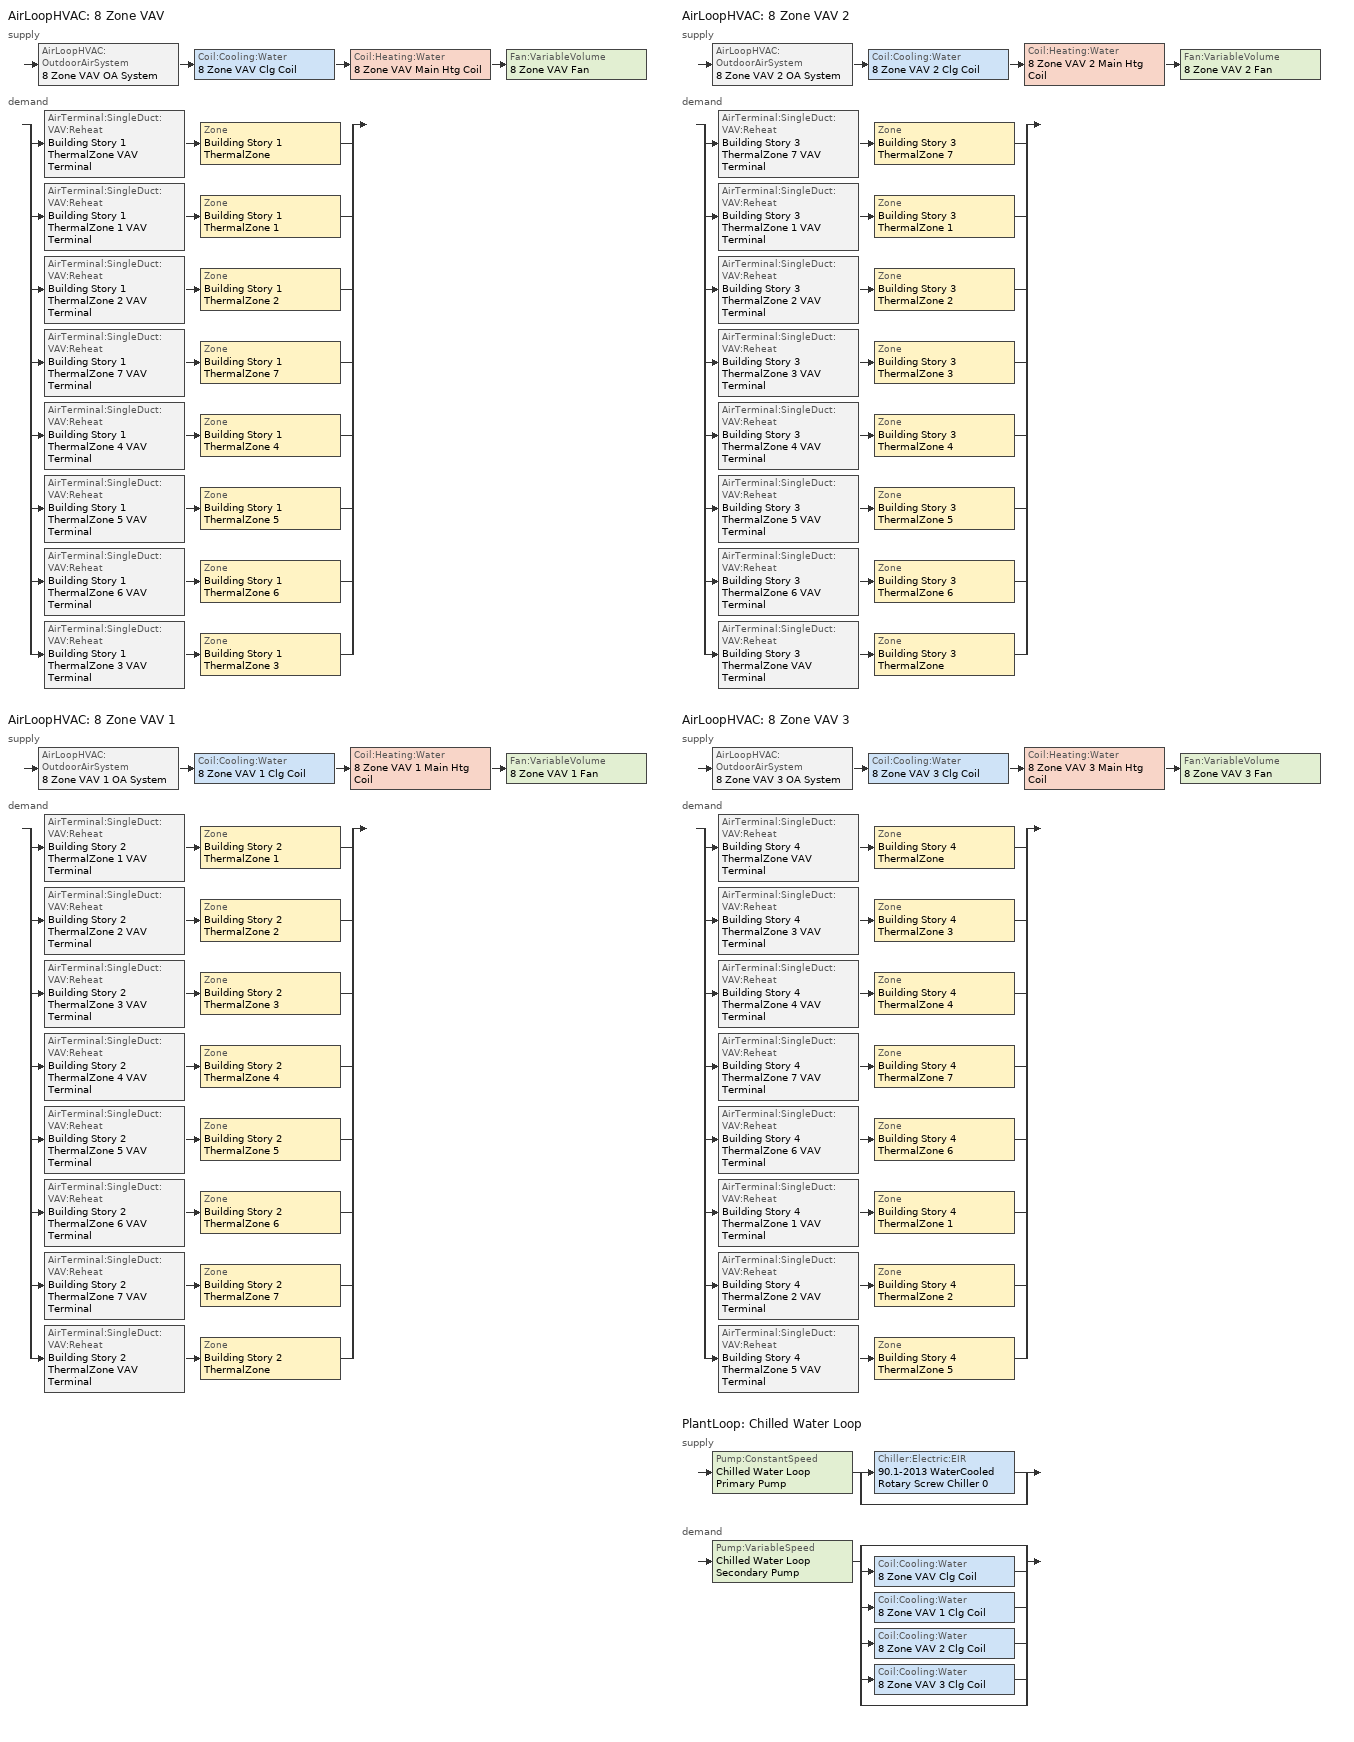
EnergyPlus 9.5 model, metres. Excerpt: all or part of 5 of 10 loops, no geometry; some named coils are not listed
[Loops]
AirLoopHVAC '8 Zone VAV'
 supply: AirLoopHVAC:OutdoorAirSystem '8 Zone VAV OA System' > Coil:Cooling:Water '8 Zone VAV Clg Coil' > Coil:Heating:Water '8 Zone VAV Main Htg Coil' > Fan:VariableVolume '8 Zone VAV Fan'
 demand: split
  | AirTerminal:SingleDuct:VAV:Reheat 'Building Story 1 ThermalZone VAV Terminal' > Zone 'Building Story 1 ThermalZone'
  | AirTerminal:SingleDuct:VAV:Reheat 'Building Story 1 ThermalZone 1 VAV Terminal' > Zone 'Building Story 1 ThermalZone 1'
  | AirTerminal:SingleDuct:VAV:Reheat 'Building Story 1 ThermalZone 2 VAV Terminal' > Zone 'Building Story 1 ThermalZone 2'
  | AirTerminal:SingleDuct:VAV:Reheat 'Building Story 1 ThermalZone 7 VAV Terminal' > Zone 'Building Story 1 ThermalZone 7'
  | AirTerminal:SingleDuct:VAV:Reheat 'Building Story 1 ThermalZone 4 VAV Terminal' > Zone 'Building Story 1 ThermalZone 4'
  | AirTerminal:SingleDuct:VAV:Reheat 'Building Story 1 ThermalZone 5 VAV Terminal' > Zone 'Building Story 1 ThermalZone 5'
  | AirTerminal:SingleDuct:VAV:Reheat 'Building Story 1 ThermalZone 6 VAV Terminal' > Zone 'Building Story 1 ThermalZone 6'
  | AirTerminal:SingleDuct:VAV:Reheat 'Building Story 1 ThermalZone 3 VAV Terminal' > Zone 'Building Story 1 ThermalZone 3'
AirLoopHVAC '8 Zone VAV 1'
 supply: AirLoopHVAC:OutdoorAirSystem '8 Zone VAV 1 OA System' > Coil:Cooling:Water '8 Zone VAV 1 Clg Coil' > Coil:Heating:Water '8 Zone VAV 1 Main Htg Coil' > Fan:VariableVolume '8 Zone VAV 1 Fan'
 demand: split
  | AirTerminal:SingleDuct:VAV:Reheat 'Building Story 2 ThermalZone 1 VAV Terminal' > Zone 'Building Story 2 ThermalZone 1'
  | AirTerminal:SingleDuct:VAV:Reheat 'Building Story 2 ThermalZone 2 VAV Terminal' > Zone 'Building Story 2 ThermalZone 2'
  | AirTerminal:SingleDuct:VAV:Reheat 'Building Story 2 ThermalZone 3 VAV Terminal' > Zone 'Building Story 2 ThermalZone 3'
  | AirTerminal:SingleDuct:VAV:Reheat 'Building Story 2 ThermalZone 4 VAV Terminal' > Zone 'Building Story 2 ThermalZone 4'
  | AirTerminal:SingleDuct:VAV:Reheat 'Building Story 2 ThermalZone 5 VAV Terminal' > Zone 'Building Story 2 ThermalZone 5'
  | AirTerminal:SingleDuct:VAV:Reheat 'Building Story 2 ThermalZone 6 VAV Terminal' > Zone 'Building Story 2 ThermalZone 6'
  | AirTerminal:SingleDuct:VAV:Reheat 'Building Story 2 ThermalZone 7 VAV Terminal' > Zone 'Building Story 2 ThermalZone 7'
  | AirTerminal:SingleDuct:VAV:Reheat 'Building Story 2 ThermalZone VAV Terminal' > Zone 'Building Story 2 ThermalZone'
AirLoopHVAC '8 Zone VAV 2'
 supply: AirLoopHVAC:OutdoorAirSystem '8 Zone VAV 2 OA System' > Coil:Cooling:Water '8 Zone VAV 2 Clg Coil' > Coil:Heating:Water '8 Zone VAV 2 Main Htg Coil' > Fan:VariableVolume '8 Zone VAV 2 Fan'
 demand: split
  | AirTerminal:SingleDuct:VAV:Reheat 'Building Story 3 ThermalZone 7 VAV Terminal' > Zone 'Building Story 3 ThermalZone 7'
  | AirTerminal:SingleDuct:VAV:Reheat 'Building Story 3 ThermalZone 1 VAV Terminal' > Zone 'Building Story 3 ThermalZone 1'
  | AirTerminal:SingleDuct:VAV:Reheat 'Building Story 3 ThermalZone 2 VAV Terminal' > Zone 'Building Story 3 ThermalZone 2'
  | AirTerminal:SingleDuct:VAV:Reheat 'Building Story 3 ThermalZone 3 VAV Terminal' > Zone 'Building Story 3 ThermalZone 3'
  | AirTerminal:SingleDuct:VAV:Reheat 'Building Story 3 ThermalZone 4 VAV Terminal' > Zone 'Building Story 3 ThermalZone 4'
  | AirTerminal:SingleDuct:VAV:Reheat 'Building Story 3 ThermalZone 5 VAV Terminal' > Zone 'Building Story 3 ThermalZone 5'
  | AirTerminal:SingleDuct:VAV:Reheat 'Building Story 3 ThermalZone 6 VAV Terminal' > Zone 'Building Story 3 ThermalZone 6'
  | AirTerminal:SingleDuct:VAV:Reheat 'Building Story 3 ThermalZone VAV Terminal' > Zone 'Building Story 3 ThermalZone'
AirLoopHVAC '8 Zone VAV 3'
 supply: AirLoopHVAC:OutdoorAirSystem '8 Zone VAV 3 OA System' > Coil:Cooling:Water '8 Zone VAV 3 Clg Coil' > Coil:Heating:Water '8 Zone VAV 3 Main Htg Coil' > Fan:VariableVolume '8 Zone VAV 3 Fan'
 demand: split
  | AirTerminal:SingleDuct:VAV:Reheat 'Building Story 4 ThermalZone VAV Terminal' > Zone 'Building Story 4 ThermalZone'
  | AirTerminal:SingleDuct:VAV:Reheat 'Building Story 4 ThermalZone 3 VAV Terminal' > Zone 'Building Story 4 ThermalZone 3'
  | AirTerminal:SingleDuct:VAV:Reheat 'Building Story 4 ThermalZone 4 VAV Terminal' > Zone 'Building Story 4 ThermalZone 4'
  | AirTerminal:SingleDuct:VAV:Reheat 'Building Story 4 ThermalZone 7 VAV Terminal' > Zone 'Building Story 4 ThermalZone 7'
  | AirTerminal:SingleDuct:VAV:Reheat 'Building Story 4 ThermalZone 6 VAV Terminal' > Zone 'Building Story 4 ThermalZone 6'
  | AirTerminal:SingleDuct:VAV:Reheat 'Building Story 4 ThermalZone 1 VAV Terminal' > Zone 'Building Story 4 ThermalZone 1'
  | AirTerminal:SingleDuct:VAV:Reheat 'Building Story 4 ThermalZone 2 VAV Terminal' > Zone 'Building Story 4 ThermalZone 2'
  | AirTerminal:SingleDuct:VAV:Reheat 'Building Story 4 ThermalZone 5 VAV Terminal' > Zone 'Building Story 4 ThermalZone 5'
PlantLoop 'Chilled Water Loop'
 supply: Pump:ConstantSpeed 'Chilled Water Loop Primary Pump' > split
  | Chiller:Electric:EIR '90.1-2013 WaterCooled  Rotary Screw Chiller 0'
  | bypass
 demand: Pump:VariableSpeed 'Chilled Water Loop Secondary Pump' > split
  | bypass
  | Coil:Cooling:Water '8 Zone VAV Clg Coil'
  | Coil:Cooling:Water '8 Zone VAV 1 Clg Coil'
  | Coil:Cooling:Water '8 Zone VAV 2 Clg Coil'
  | Coil:Cooling:Water '8 Zone VAV 3 Clg Coil'
  | bypass
[ZoneControl:Thermostat] Temperature Difference Between Cutout And Setpoint {deltaC}=0
Name | Zone or ZoneList | Control Type Schedule | Control 1
Building Story 1 ThermalZone Thermostat | Building Story 1 ThermalZone | Building Story 1 ThermalZone Thermostat Schedule | Story Ground Blended Space Type Thermostat
Building Story 1 ThermalZone 1 Thermostat | Building Story 1 ThermalZone 1 | Building Story 1 ThermalZone 1 Thermostat Schedule | Story Ground Blended Space Type Thermostat 1
Building Story 1 ThermalZone 2 Thermostat | Building Story 1 ThermalZone 2 | Building Story 1 ThermalZone 2 Thermostat Schedule | Story Ground Blended Space Type Thermostat 2
Building Story 1 ThermalZone 3 Thermostat | Building Story 1 ThermalZone 3 | Building Story 1 ThermalZone 3 Thermostat Schedule | Story Ground Blended Space Type Thermostat 3
Building Story 1 ThermalZone 4 Thermostat | Building Story 1 ThermalZone 4 | Building Story 1 ThermalZone 4 Thermostat Schedule | Story Ground Blended Space Type Thermostat 4
Building Story 1 ThermalZone 5 Thermostat | Building Story 1 ThermalZone 5 | Building Story 1 ThermalZone 5 Thermostat Schedule | Story Ground Blended Space Type Thermostat 5
Building Story 1 ThermalZone 6 Thermostat | Building Story 1 ThermalZone 6 | Building Story 1 ThermalZone 6 Thermostat Schedule | Story Ground Blended Space Type Thermostat 6
Building Story 1 ThermalZone 7 Thermostat | Building Story 1 ThermalZone 7 | Building Story 1 ThermalZone 7 Thermostat Schedule | Story Ground Blended Space Type Thermostat 7
Building Story 2 ThermalZone Thermostat | Building Story 2 ThermalZone | Building Story 2 ThermalZone Thermostat Schedule | Story Mid Blended Space Type Thermostat
Building Story 2 ThermalZone 1 Thermostat | Building Story 2 ThermalZone 1 | Building Story 2 ThermalZone 1 Thermostat Schedule | Story Mid Blended Space Type Thermostat 1
Building Story 2 ThermalZone 2 Thermostat | Building Story 2 ThermalZone 2 | Building Story 2 ThermalZone 2 Thermostat Schedule | Story Mid Blended Space Type Thermostat 2
Building Story 2 ThermalZone 3 Thermostat | Building Story 2 ThermalZone 3 | Building Story 2 ThermalZone 3 Thermostat Schedule | Story Mid Blended Space Type Thermostat 3
Building Story 2 ThermalZone 4 Thermostat | Building Story 2 ThermalZone 4 | Building Story 2 ThermalZone 4 Thermostat Schedule | Story Mid Blended Space Type Thermostat 4
Building Story 2 ThermalZone 5 Thermostat | Building Story 2 ThermalZone 5 | Building Story 2 ThermalZone 5 Thermostat Schedule | Story Mid Blended Space Type Thermostat 5
Building Story 2 ThermalZone 6 Thermostat | Building Story 2 ThermalZone 6 | Building Story 2 ThermalZone 6 Thermostat Schedule | Story Mid Blended Space Type Thermostat 6
Building Story 2 ThermalZone 7 Thermostat | Building Story 2 ThermalZone 7 | Building Story 2 ThermalZone 7 Thermostat Schedule | Story Mid Blended Space Type Thermostat 7
Building Story 3 ThermalZone Thermostat | Building Story 3 ThermalZone | Building Story 3 ThermalZone Thermostat Schedule | Story Mid2 Blended Space Type Thermostat
Building Story 3 ThermalZone 1 Thermostat | Building Story 3 ThermalZone 1 | Building Story 3 ThermalZone 1 Thermostat Schedule | Story Mid2 Blended Space Type Thermostat 1
Building Story 3 ThermalZone 2 Thermostat | Building Story 3 ThermalZone 2 | Building Story 3 ThermalZone 2 Thermostat Schedule | Story Mid2 Blended Space Type Thermostat 2
Building Story 3 ThermalZone 3 Thermostat | Building Story 3 ThermalZone 3 | Building Story 3 ThermalZone 3 Thermostat Schedule | Story Mid2 Blended Space Type Thermostat 3
Building Story 3 ThermalZone 4 Thermostat | Building Story 3 ThermalZone 4 | Building Story 3 ThermalZone 4 Thermostat Schedule | Story Mid2 Blended Space Type Thermostat 4
Building Story 3 ThermalZone 5 Thermostat | Building Story 3 ThermalZone 5 | Building Story 3 ThermalZone 5 Thermostat Schedule | Story Mid2 Blended Space Type Thermostat 5
Building Story 3 ThermalZone 6 Thermostat | Building Story 3 ThermalZone 6 | Building Story 3 ThermalZone 6 Thermostat Schedule | Story Mid2 Blended Space Type Thermostat 6
Building Story 3 ThermalZone 7 Thermostat | Building Story 3 ThermalZone 7 | Building Story 3 ThermalZone 7 Thermostat Schedule | Story Mid2 Blended Space Type Thermostat 7
Building Story 4 ThermalZone Thermostat | Building Story 4 ThermalZone | Building Story 4 ThermalZone Thermostat Schedule | Story Top Blended Space Type Thermostat
Building Story 4 ThermalZone 1 Thermostat | Building Story 4 ThermalZone 1 | Building Story 4 ThermalZone 1 Thermostat Schedule | Story Top Blended Space Type Thermostat 1
Building Story 4 ThermalZone 2 Thermostat | Building Story 4 ThermalZone 2 | Building Story 4 ThermalZone 2 Thermostat Schedule | Story Top Blended Space Type Thermostat 2
Building Story 4 ThermalZone 3 Thermostat | Building Story 4 ThermalZone 3 | Building Story 4 ThermalZone 3 Thermostat Schedule | Story Top Blended Space Type Thermostat 3
Building Story 4 ThermalZone 4 Thermostat | Building Story 4 ThermalZone 4 | Building Story 4 ThermalZone 4 Thermostat Schedule | Story Top Blended Space Type Thermostat 4
Building Story 4 ThermalZone 5 Thermostat | Building Story 4 ThermalZone 5 | Building Story 4 ThermalZone 5 Thermostat Schedule | Story Top Blended Space Type Thermostat 5
Building Story 4 ThermalZone 6 Thermostat | Building Story 4 ThermalZone 6 | Building Story 4 ThermalZone 6 Thermostat Schedule | Story Top Blended Space Type Thermostat 6
Building Story 4 ThermalZone 7 Thermostat | Building Story 4 ThermalZone 7 | Building Story 4 ThermalZone 7 Thermostat Schedule | Story Top Blended Space Type Thermostat 7
[ThermostatSetpoint:DualSetpoint]
Name | Heating Setpoint Temperature Schedule | Cooling Setpoint Temperature Schedule
Story Ground Blended Space Type Thermostat; Story Ground Blended Space Type Thermostat 1; Story Ground Blended Space Type Thermostat 2; Story Ground Blended Space Type Thermostat 3; Story Ground Blended Space Type Thermostat 4; Story Ground Blended Space Type Thermostat 5; Story Ground Blended Space Type Thermostat 6; Story Ground Blended Space Type Thermostat 7; Story Mid Blended Space Type Thermostat; Story Mid Blended Space Type Thermostat 1; Story Mid Blended Space Type Thermostat 2; Story Mid Blended Space Type Thermostat 3; Story Mid Blended Space Type Thermostat 4; Story Mid Blended Space Type Thermostat 5; Story Mid Blended Space Type Thermostat 6; Story Mid Blended Space Type Thermostat 7 | OfficeLarge HTGSETP_SCH_YES_OPTIMUM | OfficeLarge CLGSETP_SCH_NO_SETBACK
Story Mid2 Blended Space Type Thermostat; Story Mid2 Blended Space Type Thermostat 1; Story Mid2 Blended Space Type Thermostat 2; Story Mid2 Blended Space Type Thermostat 3; Story Mid2 Blended Space Type Thermostat 4; Story Mid2 Blended Space Type Thermostat 5; Story Mid2 Blended Space Type Thermostat 6; Story Mid2 Blended Space Type Thermostat 7 | RestaurantSitDown HTGSETP_KITCHEN_SCH_NO_OPTIMUM | RestaurantSitDown CLGSETP_KITCHEN_SCH_NO_OPTIMUM
Story Top Blended Space Type Thermostat; Story Top Blended Space Type Thermostat 1; Story Top Blended Space Type Thermostat 2; Story Top Blended Space Type Thermostat 3; Story Top Blended Space Type Thermostat 4; Story Top Blended Space Type Thermostat 5; Story Top Blended Space Type Thermostat 6; Story Top Blended Space Type Thermostat 7 | RestaurantSitDown HTGSETP_SCH_NO_OPTIMUM | RestaurantSitDown CLGSETP_SCH_NO_OPTIMUM
[AirTerminal:SingleDuct:VAV:Reheat] Availability Schedule=Always On Discrete; Maximum Air Flow Rate {m3/s}=Autosize; Zone Minimum Air Flow Input Method=Constant; Constant Minimum Air Flow Fraction=0.2; Fixed Minimum Air Flow Rate {m3/s}=0; Maximum Hot Water or Steam Flow Rate {m3/s}=Autosize; Minimum Hot Water or Steam Flow Rate {m3/s}=0; Convergence Tolerance=0.001; Damper Heating Action=ReverseWithLimits; Maximum Flow per Zone Floor Area During Reheat {m3/s-m2}=Autocalculate; Maximum Flow Fraction During Reheat=0.5; Maximum Reheat Air Temperature {C}=40
Name | Reheat Coil
Building Story 1 ThermalZone VAV Terminal | Building Story 1 ThermalZone Reheat Coil
Building Story 1 ThermalZone 1 VAV Terminal | Building Story 1 ThermalZone 1 Reheat Coil
Building Story 1 ThermalZone 2 VAV Terminal | Building Story 1 ThermalZone 2 Reheat Coil
Building Story 1 ThermalZone 3 VAV Terminal | Building Story 1 ThermalZone 3 Reheat Coil
Building Story 1 ThermalZone 4 VAV Terminal | Building Story 1 ThermalZone 4 Reheat Coil
Building Story 1 ThermalZone 5 VAV Terminal | Building Story 1 ThermalZone 5 Reheat Coil
Building Story 1 ThermalZone 6 VAV Terminal | Building Story 1 ThermalZone 6 Reheat Coil
Building Story 1 ThermalZone 7 VAV Terminal | Building Story 1 ThermalZone 7 Reheat Coil
Building Story 2 ThermalZone VAV Terminal | Building Story 2 ThermalZone Reheat Coil
Building Story 2 ThermalZone 1 VAV Terminal | Building Story 2 ThermalZone 1 Reheat Coil
Building Story 2 ThermalZone 2 VAV Terminal | Building Story 2 ThermalZone 2 Reheat Coil
Building Story 2 ThermalZone 3 VAV Terminal | Building Story 2 ThermalZone 3 Reheat Coil
Building Story 2 ThermalZone 4 VAV Terminal | Building Story 2 ThermalZone 4 Reheat Coil
Building Story 2 ThermalZone 5 VAV Terminal | Building Story 2 ThermalZone 5 Reheat Coil
Building Story 2 ThermalZone 6 VAV Terminal | Building Story 2 ThermalZone 6 Reheat Coil
Building Story 2 ThermalZone 7 VAV Terminal | Building Story 2 ThermalZone 7 Reheat Coil
Building Story 3 ThermalZone VAV Terminal | Building Story 3 ThermalZone Reheat Coil
Building Story 3 ThermalZone 1 VAV Terminal | Building Story 3 ThermalZone 1 Reheat Coil
Building Story 3 ThermalZone 2 VAV Terminal | Building Story 3 ThermalZone 2 Reheat Coil
Building Story 3 ThermalZone 3 VAV Terminal | Building Story 3 ThermalZone 3 Reheat Coil
Building Story 3 ThermalZone 4 VAV Terminal | Building Story 3 ThermalZone 4 Reheat Coil
Building Story 3 ThermalZone 5 VAV Terminal | Building Story 3 ThermalZone 5 Reheat Coil
Building Story 3 ThermalZone 6 VAV Terminal | Building Story 3 ThermalZone 6 Reheat Coil
Building Story 3 ThermalZone 7 VAV Terminal | Building Story 3 ThermalZone 7 Reheat Coil
Building Story 4 ThermalZone VAV Terminal | Building Story 4 ThermalZone Reheat Coil
Building Story 4 ThermalZone 1 VAV Terminal | Building Story 4 ThermalZone 1 Reheat Coil
Building Story 4 ThermalZone 2 VAV Terminal | Building Story 4 ThermalZone 2 Reheat Coil
Building Story 4 ThermalZone 3 VAV Terminal | Building Story 4 ThermalZone 3 Reheat Coil
Building Story 4 ThermalZone 4 VAV Terminal | Building Story 4 ThermalZone 4 Reheat Coil
Building Story 4 ThermalZone 5 VAV Terminal | Building Story 4 ThermalZone 5 Reheat Coil
Building Story 4 ThermalZone 6 VAV Terminal | Building Story 4 ThermalZone 6 Reheat Coil
Building Story 4 ThermalZone 7 VAV Terminal | Building Story 4 ThermalZone 7 Reheat Coil
[Coil:Heating:Water] Availability Schedule=Always On Discrete; U-Factor Times Area Value {W/K}=Autosize; Maximum Water Flow Rate {m3/s}=Autosize; Performance Input Method=UFactorTimesAreaAndDesignWaterFlowRate; Rated Capacity {W}=Autosize; Rated Inlet Water Temperature {C}=82.2222; Rated Inlet Air Temperature {C}=7.22222; Rated Outlet Water Temperature {C}=71.1111; Rated Outlet Air Temperature {C}=12.7778; Rated Ratio for Air and Water Convection=0.5
8 Zone VAV Main Htg Coil; 8 Zone VAV 1 Main Htg Coil; 8 Zone VAV 2 Main Htg Coil; 8 Zone VAV 3 Main Htg Coil
[Zone equipment]
Building Story 1 ThermalZone: Building Story 1 ThermalZone VAV Terminal
Building Story 1 ThermalZone 1: Building Story 1 ThermalZone 1 VAV Terminal
Building Story 1 ThermalZone 2: Building Story 1 ThermalZone 2 VAV Terminal
Building Story 1 ThermalZone 3: Building Story 1 ThermalZone 3 VAV Terminal
Building Story 1 ThermalZone 4: Building Story 1 ThermalZone 4 VAV Terminal
Building Story 1 ThermalZone 5: Building Story 1 ThermalZone 5 VAV Terminal
Building Story 1 ThermalZone 6: Building Story 1 ThermalZone 6 VAV Terminal
Building Story 1 ThermalZone 7: Building Story 1 ThermalZone 7 VAV Terminal
Building Story 2 ThermalZone: Building Story 2 ThermalZone VAV Terminal
Building Story 2 ThermalZone 1: Building Story 2 ThermalZone 1 VAV Terminal
Building Story 2 ThermalZone 2: Building Story 2 ThermalZone 2 VAV Terminal
Building Story 2 ThermalZone 3: Building Story 2 ThermalZone 3 VAV Terminal
Building Story 2 ThermalZone 4: Building Story 2 ThermalZone 4 VAV Terminal
Building Story 2 ThermalZone 5: Building Story 2 ThermalZone 5 VAV Terminal
Building Story 2 ThermalZone 6: Building Story 2 ThermalZone 6 VAV Terminal
Building Story 2 ThermalZone 7: Building Story 2 ThermalZone 7 VAV Terminal
Building Story 3 ThermalZone: Building Story 3 ThermalZone VAV Terminal
Building Story 3 ThermalZone 1: Building Story 3 ThermalZone 1 VAV Terminal
Building Story 3 ThermalZone 2: Building Story 3 ThermalZone 2 VAV Terminal
Building Story 3 ThermalZone 3: Building Story 3 ThermalZone 3 VAV Terminal
Building Story 3 ThermalZone 4: Building Story 3 ThermalZone 4 VAV Terminal
Building Story 3 ThermalZone 5: Building Story 3 ThermalZone 5 VAV Terminal
Building Story 3 ThermalZone 6: Building Story 3 ThermalZone 6 VAV Terminal
Building Story 3 ThermalZone 7: Building Story 3 ThermalZone 7 VAV Terminal
Building Story 4 ThermalZone: Building Story 4 ThermalZone VAV Terminal
Building Story 4 ThermalZone 1: Building Story 4 ThermalZone 1 VAV Terminal
Building Story 4 ThermalZone 2: Building Story 4 ThermalZone 2 VAV Terminal
Building Story 4 ThermalZone 3: Building Story 4 ThermalZone 3 VAV Terminal
Building Story 4 ThermalZone 4: Building Story 4 ThermalZone 4 VAV Terminal
Building Story 4 ThermalZone 5: Building Story 4 ThermalZone 5 VAV Terminal
Building Story 4 ThermalZone 6: Building Story 4 ThermalZone 6 VAV Terminal
Building Story 4 ThermalZone 7: Building Story 4 ThermalZone 7 VAV Terminal
[Sizing:Zone] Zone Cooling Design Supply Air Temperature Input Method=SupplyAirTemperature; Zone Cooling Design Supply Air Temperature {C}=12.7778; Zone Cooling Design Supply Air Temperature Difference {deltaC}=11.11; Zone Heating Design Supply Air Temperature Input Method=SupplyAirTemperature; Zone Heating Design Supply Air Temperature {C}=40; Zone Heating Design Supply Air Temperature Difference {deltaC}=11.11; Zone Cooling Design Supply Air Humidity Ratio {kgWater/kgDryAir}=0.0085; Zone Heating Design Supply Air Humidity Ratio {kgWater/kgDryAir}=0.008; Cooling Design Air Flow Method=DesignDayWithLimit; Cooling Design Air Flow Rate {m3/s}=0; Cooling Minimum Air Flow per Zone Floor Area {m3/s-m2}=0.000762; Cooling Minimum Air Flow {m3/s}=0; Cooling Minimum Air Flow Fraction=0; Heating Design Air Flow Method=DesignDay; Heating Design Air Flow Rate {m3/s}=0; Heating Maximum Air Flow per Zone Floor Area {m3/s-m2}=0.002032; Heating Maximum Air Flow {m3/s}=0.141576; Heating Maximum Air Flow Fraction=0.3; Account for Dedicated Outdoor Air System=No
Name | Design Specification Outdoor Air Object
Building Story 1 ThermalZone; Building Story 1 ThermalZone 1; Building Story 1 ThermalZone 2; Building Story 1 ThermalZone 3; Building Story 1 ThermalZone 4; Building Story 1 ThermalZone 5; Building Story 1 ThermalZone 6; Building Story 1 ThermalZone 7 | Blended OA
Building Story 2 ThermalZone; Building Story 2 ThermalZone 1; Building Story 2 ThermalZone 2; Building Story 2 ThermalZone 3; Building Story 2 ThermalZone 4; Building Story 2 ThermalZone 5; Building Story 2 ThermalZone 6; Building Story 2 ThermalZone 7 | Blended OA 1
Building Story 3 ThermalZone; Building Story 3 ThermalZone 1; Building Story 3 ThermalZone 2; Building Story 3 ThermalZone 3; Building Story 3 ThermalZone 4; Building Story 3 ThermalZone 5; Building Story 3 ThermalZone 6; Building Story 3 ThermalZone 7 | Blended OA 2
Building Story 4 ThermalZone; Building Story 4 ThermalZone 1; Building Story 4 ThermalZone 2; Building Story 4 ThermalZone 3; Building Story 4 ThermalZone 4; Building Story 4 ThermalZone 5; Building Story 4 ThermalZone 6; Building Story 4 ThermalZone 7 | Blended OA 3
[Controller:MechanicalVentilation] Availability Schedule=Always On Discrete; Demand Controlled Ventilation=No; System Outdoor Air Method=ZoneSum
Name | Zone or ZoneList Name 1 | Design Specification Outdoor Air Object Name 1 | Zone or ZoneList Name 2 | Design Specification Outdoor Air Object Name 2 | Zone or ZoneList Name 3 | Design Specification Outdoor Air Object Name 3 | Zone or ZoneList Name 4 | Design Specification Outdoor Air Object Name 4 | Zone or ZoneList Name 5 | Design Specification Outdoor Air Object Name 5 | Zone or ZoneList Name 6 | Design Specification Outdoor Air Object Name 6 | Zone or ZoneList Name 7 | Design Specification Outdoor Air Object Name 7 | Zone or ZoneList Name 8 | Design Specification Outdoor Air Object Name 8
8 Zone VAV Vent Controller | Building Story 1 ThermalZone | Blended OA | Building Story 1 ThermalZone 1 | Blended OA | Building Story 1 ThermalZone 2 | Blended OA | Building Story 1 ThermalZone 3 | Blended OA | Building Story 1 ThermalZone 4 | Blended OA | Building Story 1 ThermalZone 5 | Blended OA | Building Story 1 ThermalZone 6 | Blended OA | Building Story 1 ThermalZone 7 | Blended OA
8 Zone VAV 1 Vent Controller | Building Story 2 ThermalZone | Blended OA 1 | Building Story 2 ThermalZone 1 | Blended OA 1 | Building Story 2 ThermalZone 2 | Blended OA 1 | Building Story 2 ThermalZone 3 | Blended OA 1 | Building Story 2 ThermalZone 4 | Blended OA 1 | Building Story 2 ThermalZone 5 | Blended OA 1 | Building Story 2 ThermalZone 6 | Blended OA 1 | Building Story 2 ThermalZone 7 | Blended OA 1
8 Zone VAV 2 Vent Controller | Building Story 3 ThermalZone | Blended OA 2 | Building Story 3 ThermalZone 1 | Blended OA 2 | Building Story 3 ThermalZone 2 | Blended OA 2 | Building Story 3 ThermalZone 3 | Blended OA 2 | Building Story 3 ThermalZone 4 | Blended OA 2 | Building Story 3 ThermalZone 5 | Blended OA 2 | Building Story 3 ThermalZone 6 | Blended OA 2 | Building Story 3 ThermalZone 7 | Blended OA 2
8 Zone VAV 3 Vent Controller | Building Story 4 ThermalZone | Blended OA 3 | Building Story 4 ThermalZone 1 | Blended OA 3 | Building Story 4 ThermalZone 2 | Blended OA 3 | Building Story 4 ThermalZone 3 | Blended OA 3 | Building Story 4 ThermalZone 4 | Blended OA 3 | Building Story 4 ThermalZone 5 | Blended OA 3 | Building Story 4 ThermalZone 6 | Blended OA 3 | Building Story 4 ThermalZone 7 | Blended OA 3
[DesignSpecification:OutdoorAir] Outdoor Air Method=Sum; Outdoor Air Flow per Zone {m3/s}=0; Outdoor Air Flow Air Changes per Hour {1/hr}=0
Name | Outdoor Air Flow per Person {m3/s-person} | Outdoor Air Flow per Zone Floor Area {m3/s-m2}
Blended OA | 0 | 0.000409087
Blended OA 1 | 0 | 0.0004318
Blended OA 2; Blended OA 3 | 0.00353961 | 0.0009144
[AirLoopHVAC] Design Supply Air Flow Rate {m3/s}=AutoSize; Design Return Air Flow Fraction of Supply Air Flow=1
8 Zone VAV; 8 Zone VAV 1; 8 Zone VAV 2; 8 Zone VAV 3
[Sizing:System] Type of Load to Size On=Sensible; Design Outdoor Air Flow Rate {m3/s}=Autosize; Central Heating Maximum System Air Flow Ratio=0.3; Preheat Design Temperature {C}=7.22222; Preheat Design Humidity Ratio {kgWater/kgDryAir}=0.008; Precool Design Temperature {C}=12.7778; Precool Design Humidity Ratio {kgWater/kgDryAir}=0.008; Central Cooling Design Supply Air Temperature {C}=12.7778; Central Heating Design Supply Air Temperature {C}=12.7778; Type of Zone Sum to Use=Coincident; 100% Outdoor Air in Cooling=No; 100% Outdoor Air in Heating=No; Central Cooling Design Supply Air Humidity Ratio {kgWater/kgDryAir}=0.0085; Central Heating Design Supply Air Humidity Ratio {kgWater/kgDryAir}=0.008; Cooling Supply Air Flow Rate Method=DesignDay; Cooling Supply Air Flow Rate {m3/s}=0; Cooling Supply Air Flow Rate Per Floor Area {m3/s-m2}=0.00996765; Cooling Fraction of Autosized Cooling Supply Air Flow Rate=1; Cooling Supply Air Flow Rate Per Unit Cooling Capacity {m3/s-W}=3.94755e-05; Heating Supply Air Flow Rate Method=DesignDay; Heating Supply Air Flow Rate {m3/s}=0; Heating Supply Air Flow Rate Per Floor Area {m3/s-m2}=0.00996765; Heating Fraction of Autosized Heating Supply Air Flow Rate=1; Heating Fraction of Autosized Cooling Supply Air Flow Rate=1; Heating Supply Air Flow Rate Per Unit Heating Capacity {m3/s-W}=3.15882e-05; System Outdoor Air Method=ZoneSum; Zone Maximum Outdoor Air Fraction=1; Cooling Design Capacity Method=CoolingDesignCapacity; Cooling Design Capacity {W}=Autosize; Cooling Design Capacity Per Floor Area {W/m2}=234.7; Fraction of Autosized Cooling Design Capacity=1; Heating Design Capacity Method=HeatingDesignCapacity; Heating Design Capacity {W}=Autosize; Heating Design Capacity Per Floor Area {W/m2}=157; Fraction of Autosized Heating Design Capacity=1; Central Cooling Capacity Control Method=OnOff
8 Zone VAV; 8 Zone VAV 1; 8 Zone VAV 2; 8 Zone VAV 3
[Controller:WaterCoil] Control Variable=Temperature; Actuator Variable=Flow; Maximum Actuated Flow {m3/s}=Autosize; Minimum Actuated Flow {m3/s}=0
Name | Action | Controller Convergence Tolerance {deltaC}
8 Zone VAV Clg Coil Controller; 8 Zone VAV 1 Clg Coil Controller; 8 Zone VAV 2 Clg Coil Controller; 8 Zone VAV 3 Clg Coil Controller | Reverse | Autosize
8 Zone VAV Main Htg Coil Controller; 8 Zone VAV 1 Main Htg Coil Controller; 8 Zone VAV 2 Main Htg Coil Controller; 8 Zone VAV 3 Main Htg Coil Controller | Normal | 0.1
[Controller:OutdoorAir] Minimum Outdoor Air Flow Rate {m3/s}=Autosize; Maximum Outdoor Air Flow Rate {m3/s}=Autosize; Economizer Control Type=NoEconomizer; Economizer Control Action Type=ModulateFlow; Economizer Maximum Limit Dry-Bulb Temperature {C}=28; Economizer Maximum Limit Enthalpy {J/kg}=64000; Lockout Type=NoLockout; Minimum Limit Type=FixedMinimum; High Humidity Control=No; Control High Indoor Humidity Based on Outdoor Humidity Ratio=Yes; Heat Recovery Bypass Control Type=BypassWhenWithinEconomizerLimits
Name | Mechanical Ventilation Controller
8 Zone VAV OA Controller | 8 Zone VAV Vent Controller
8 Zone VAV 1 OA Controller | 8 Zone VAV 1 Vent Controller
8 Zone VAV 2 OA Controller | 8 Zone VAV 2 Vent Controller
8 Zone VAV 3 OA Controller | 8 Zone VAV 3 Vent Controller
[SetpointManager:MixedAir] Control Variable=Temperature
Name | Setpoint Node or NodeList
8 Zone VAV Mixed Air Node OS Default SPM | 8 Zone VAV Mixed Air Node
8 Zone VAV Clg Coil Outlet Air Node OS Default SPM | 8 Zone VAV Clg Coil Outlet Air Node
8 Zone VAV Main Htg Coil Outlet Air Node OS Default SPM | 8 Zone VAV Main Htg Coil Outlet Air Node
8 Zone VAV 1 Mixed Air Node OS Default SPM | 8 Zone VAV 1 Mixed Air Node
8 Zone VAV 1 Clg Coil Outlet Air Node OS Default SPM | 8 Zone VAV 1 Clg Coil Outlet Air Node
8 Zone VAV 1 Main Htg Coil Outlet Air Node OS Default SPM | 8 Zone VAV 1 Main Htg Coil Outlet Air Node
8 Zone VAV 2 Mixed Air Node OS Default SPM | 8 Zone VAV 2 Mixed Air Node
8 Zone VAV 2 Clg Coil Outlet Air Node OS Default SPM | 8 Zone VAV 2 Clg Coil Outlet Air Node
8 Zone VAV 2 Main Htg Coil Outlet Air Node OS Default SPM | 8 Zone VAV 2 Main Htg Coil Outlet Air Node
8 Zone VAV 3 Mixed Air Node OS Default SPM | 8 Zone VAV 3 Mixed Air Node
8 Zone VAV 3 Clg Coil Outlet Air Node OS Default SPM | 8 Zone VAV 3 Clg Coil Outlet Air Node
8 Zone VAV 3 Main Htg Coil Outlet Air Node OS Default SPM | 8 Zone VAV 3 Main Htg Coil Outlet Air Node
[Coil:Cooling:Water] Availability Schedule=Always On Discrete; Design Water Flow Rate {m3/s}=Autosize; Design Air Flow Rate {m3/s}=Autosize; Design Inlet Water Temperature {C}=Autosize; Design Inlet Air Temperature {C}=Autosize; Design Outlet Air Temperature {C}=Autosize; Design Inlet Air Humidity Ratio {kgWater/kgDryAir}=Autosize; Design Outlet Air Humidity Ratio {kgWater/kgDryAir}=Autosize; Type of Analysis=SimpleAnalysis; Heat Exchanger Configuration=CrossFlow
8 Zone VAV Clg Coil; 8 Zone VAV 1 Clg Coil; 8 Zone VAV 2 Clg Coil; 8 Zone VAV 3 Clg Coil
[Fan:VariableVolume] Availability Schedule=Always On Discrete; Fan Total Efficiency=0.62; Pressure Rise {Pa}=996.356; Maximum Flow Rate {m3/s}=AutoSize; Fan Power Minimum Flow Rate Input Method=Fraction; Fan Power Minimum Flow Fraction=0.25; Fan Power Minimum Air Flow Rate {m3/s}=0; Motor Efficiency=0.9; Motor In Airstream Fraction=1; Fan Power Coefficient 1=0.0407599; Fan Power Coefficient 2=0.088045; Fan Power Coefficient 3=-0.0729261; Fan Power Coefficient 4=0.94374; Fan Power Coefficient 5=0
8 Zone VAV Fan; 8 Zone VAV 1 Fan; 8 Zone VAV 2 Fan; 8 Zone VAV 3 Fan
[SetpointManager:Scheduled] Control Variable=Temperature
Name | Schedule | Setpoint Node or NodeList
8 Zone VAV Supply Air Setpoint Manager | Supply Air Temp - 55.0F | 8 Zone VAV Supply Outlet Node
8 Zone VAV 1 Supply Air Setpoint Manager | Supply Air Temp - 55.0F 1 | 8 Zone VAV 1 Supply Outlet Node
8 Zone VAV 2 Supply Air Setpoint Manager | Supply Air Temp - 55.0F 2 | 8 Zone VAV 2 Supply Outlet Node
8 Zone VAV 3 Supply Air Setpoint Manager | Supply Air Temp - 55.0F 3 | 8 Zone VAV 3 Supply Outlet Node
Chilled Water Loop Setpoint Manager | Chilled Water Loop Temp - 44F | Chilled Water Loop Supply Outlet Node
[PlantLoop]
Chilled Water Loop: Fluid Type=Water; Plant Equipment Operation Scheme=Chilled Water Loop Operation Schemes; Maximum Loop Temperature {C}=40; Minimum Loop Temperature {C}=1; Maximum Loop Flow Rate {m3/s}=Autosize; Minimum Loop Flow Rate {m3/s}=0; Plant Loop Volume {m3}=Autocalculate; Load Distribution Scheme=Optimal; Plant Loop Demand Calculation Scheme=SingleSetpoint; Common Pipe Simulation=CommonPipe
[Sizing:Plant]
Chilled Water Loop: Loop Type=Cooling; Design Loop Exit Temperature {C}=6.66667; Loop Design Temperature Difference {deltaC}=5.61111; Sizing Option=NonCoincident; Zone Timesteps in Averaging Window=1; Coincident Sizing Factor Mode=None
[Pump:ConstantSpeed]
Chilled Water Loop Primary Pump: Design Flow Rate {m3/s}=Autosize; Design Pump Head {Pa}=44836; Design Power Consumption {W}=Autosize; Motor Efficiency=0.9; Fraction of Motor Inefficiencies to Fluid Stream=0; Pump Control Type=Intermittent; Design Power Sizing Method=PowerPerFlowPerPressure; Design Electric Power per Unit Flow Rate {W/(m3/s)}=348701.1; Design Shaft Power per Unit Flow Rate per Unit Head {W-s/m3-Pa}=1.28205
[Chiller:Electric:EIR]
90.1-2013 WaterCooled  Rotary Screw Chiller 0: Reference Capacity {W}=Autosize; Reference COP {W/W}=5.5; Reference Leaving Chilled Water Temperature {C}=6.66667; Reference Entering Condenser Fluid Temperature {C}=35; Reference Chilled Water Flow Rate {m3/s}=Autosize; Reference Condenser Fluid Flow Rate {m3/s}=Autosize; Cooling Capacity Function of Temperature Curve=Curve Biquadratic 1; Electric Input to Cooling Output Ratio Function of Temperature Curve=Curve Biquadratic 2; Electric Input to Cooling Output Ratio Function of Part Load Ratio Curve=Curve Quadratic 1; Minimum Part Load Ratio=0.15; Maximum Part Load Ratio=1; Optimum Part Load Ratio=1; Minimum Unloading Ratio=0.25; Condenser Type=WaterCooled; Condenser Fan Power Ratio {W/W}=0; Fraction of Compressor Electric Consumption Rejected by Condenser=1; Leaving Chilled Water Lower Temperature Limit {C}=2.22222; Chiller Flow Mode=ConstantFlow; Sizing Factor=1; Basin Heater Capacity {W/K}=0; Basin Heater Setpoint Temperature {C}=10; Condenser Heat Recovery Relative Capacity Fraction=1
[Pump:VariableSpeed]
Chilled Water Loop Secondary Pump: Design Maximum Flow Rate {m3/s}=Autosize; Design Pump Head {Pa}=134508; Design Power Consumption {W}=Autosize; Motor Efficiency=0.9; Fraction of Motor Inefficiencies to Fluid Stream=0; Coefficient 1 of the Part Load Performance Curve=0; Coefficient 2 of the Part Load Performance Curve=0.0205; Coefficient 3 of the Part Load Performance Curve=0.4101; Coefficient 4 of the Part Load Performance Curve=0.5753; Design Minimum Flow Rate {m3/s}=0; Pump Control Type=Intermittent; Skin Loss Radiative Fraction=0.5; Design Power Sizing Method=PowerPerFlowPerPressure; Design Electric Power per Unit Flow Rate {W/(m3/s)}=348701.1; Design Shaft Power per Unit Flow Rate per Unit Head {W/((m3/s)-Pa)}=1.28205; Design Minimum Flow Rate Fraction=0
[PlantEquipmentOperationSchemes]
Chilled Water Loop Operation Schemes: Control Scheme Object Type 1=PlantEquipmentOperation:CoolingLoad; Control Scheme Name 1=Chilled Water Loop Cooling Operation Scheme; Control Scheme Schedule Name 1=Always On Discrete
[PlantEquipmentOperation:CoolingLoad]
Chilled Water Loop Cooling Operation Scheme: Load Range Lower Limit 1 {W}=0; Load Range Upper Limit 1 {W}=1000000000; Range Equipment List Name 1=Chilled Water Loop Cooling Equipment List
[PlantEquipmentList]
Chilled Water Loop Cooling Equipment List: Chiller:Electric:EIR, 90.1-2013 WaterCooled  Rotary Screw Chiller 0
[Schedule:Compact]
Building Story 1 ThermalZone Thermostat Schedule; Building Story 1 ThermalZone 1 Thermostat Schedule; Building Story 1 ThermalZone 2 Thermostat Schedule; Building Story 1 ThermalZone 3 Thermostat Schedule; Building Story 1 ThermalZone 4 Thermostat Schedule; Building Story 1 ThermalZone 5 Thermostat Schedule; Building Story 1 ThermalZone 6 Thermostat Schedule; Building Story 1 ThermalZone 7 Thermostat Schedule; Building Story 2 ThermalZone Thermostat Schedule; Building Story 2 ThermalZone 1 Thermostat Schedule; Building Story 2 ThermalZone 2 Thermostat Schedule; Building Story 2 ThermalZone 3 Thermostat Schedule; Building Story 2 ThermalZone 4 Thermostat Schedule; Building Story 2 ThermalZone 5 Thermostat Schedule; Building Story 2 ThermalZone 6 Thermostat Schedule; Building Story 2 ThermalZone 7 Thermostat Schedule; Building Story 3 ThermalZone Thermostat Schedule; Building Story 3 ThermalZone 1 Thermostat Schedule; Building Story 3 ThermalZone 2 Thermostat Schedule; Building Story 3 ThermalZone 3 Thermostat Schedule; Building Story 3 ThermalZone 4 Thermostat Schedule; Building Story 3 ThermalZone 5 Thermostat Schedule; Building Story 3 ThermalZone 6 Thermostat Schedule; Building Story 3 ThermalZone 7 Thermostat Schedule; Building Story 4 ThermalZone Thermostat Schedule; Building Story 4 ThermalZone 1 Thermostat Schedule; Building Story 4 ThermalZone 2 Thermostat Schedule; Building Story 4 ThermalZone 3 Thermostat Schedule; Building Story 4 ThermalZone 4 Thermostat Schedule; Building Story 4 ThermalZone 5 Thermostat Schedule; Building Story 4 ThermalZone 6 Thermostat Schedule; Building Story 4 ThermalZone 7 Thermostat Schedule: Through: 12/31, For: AllDays, Until: 24:00, 4
[Schedule:Day:Interval]
OfficeLarge HTGSETP_SCH_YES_OPTIMUM Default; OfficeLarge HTGSETP_SCH_YES_OPTIMUM Summer Design Day; RestaurantSitDown HTGSETP_KITCHEN_SCH_NO_OPTIMUM Summer Design Day; RestaurantSitDown HTGSETP_SCH_NO_OPTIMUM Summer Design Day: No, 24:00, 15.6
OfficeLarge HTGSETP_SCH_YES_OPTIMUM Wkdy Day: No, 04:00, 15.6, 05:00, 17.8, 06:00, 20, 22:00, 21, 24:00, 15.6
OfficeLarge HTGSETP_SCH_YES_OPTIMUM Sat Day: No, 04:00, 15.6, 05:00, 17.8, 06:00, 20, 17:00, 21, 24:00, 15.6
OfficeLarge HTGSETP_SCH_YES_OPTIMUM Winter Design Day: No, 05:00, 15.6, 06:00, 17.6, 07:00, 19.6, 22:00, 21, 24:00, 15.6
OfficeLarge CLGSETP_SCH_NO_SETBACK Default; OfficeLarge CLGSETP_SCH_NO_SETBACK Default|WntrDsn|Sat|Wkdy Day; OfficeLarge CLGSETP_SCH_NO_SETBACK Winter Design Day: No, 24:00, 24
OfficeLarge CLGSETP_SCH_NO_SETBACK Summer Design Day: No, 05:00, 26.7, 06:00, 25.7, 07:00, 25, 22:00, 24, 24:00, 26.7
RestaurantSitDown HTGSETP_KITCHEN_SCH_NO_OPTIMUM Default; RestaurantSitDown HTGSETP_KITCHEN_SCH_NO_OPTIMUM Default|Sat|Wkdy Day: No, 01:00, 19, 04:00, 15.6, 24:00, 19
RestaurantSitDown HTGSETP_KITCHEN_SCH_NO_OPTIMUM Winter Design Day: No, 24:00, 19
RestaurantSitDown CLGSETP_KITCHEN_SCH_NO_OPTIMUM Default; RestaurantSitDown CLGSETP_KITCHEN_SCH_NO_OPTIMUM Default|Sat|Wkdy Day: No, 01:00, 26, 04:00, 30, 24:00, 26
RestaurantSitDown CLGSETP_KITCHEN_SCH_NO_OPTIMUM Summer Design Day: No, 01:00, 26, 05:00, 30, 06:00, 28, 24:00, 26
RestaurantSitDown CLGSETP_KITCHEN_SCH_NO_OPTIMUM Winter Design Day; RestaurantSitDown CLGSETP_SCH_NO_OPTIMUM Winter Design Day: No, 24:00, 30
RestaurantSitDown HTGSETP_SCH_NO_OPTIMUM Default; RestaurantSitDown HTGSETP_SCH_NO_OPTIMUM Default|Sat|Wkdy Day: No, 04:00, 15.6, 24:00, 21
RestaurantSitDown HTGSETP_SCH_NO_OPTIMUM Winter Design Day: No, 24:00, 21
RestaurantSitDown CLGSETP_SCH_NO_OPTIMUM Default; RestaurantSitDown CLGSETP_SCH_NO_OPTIMUM Default|Sat|Wkdy Day: No, 04:00, 30, 24:00, 24
RestaurantSitDown CLGSETP_SCH_NO_OPTIMUM Summer Design Day: No, 05:00, 30, 06:00, 26, 24:00, 24
Chilled Water Loop Temp - 44F Default: No, 24:00, 6.66667
Supply Air Temp - 55.0F Default; Supply Air Temp - 55.0F Default 1; Supply Air Temp - 55.0F Default 2; Supply Air Temp - 55.0F Default 3: No, 24:00, 12.7778
[Schedule:Week:Daily]
OfficeLarge HTGSETP_SCH_YES_OPTIMUM Week Rule - Jan1-Dec31: OfficeLarge HTGSETP_SCH_YES_OPTIMUM Default, OfficeLarge HTGSETP_SCH_YES_OPTIMUM Wkdy Day, OfficeLarge HTGSETP_SCH_YES_OPTIMUM Wkdy Day, OfficeLarge HTGSETP_SCH_YES_OPTIMUM Wkdy Day, OfficeLarge HTGSETP_SCH_YES_OPTIMUM Wkdy Day, OfficeLarge HTGSETP_SCH_YES_OPTIMUM Wkdy Day, OfficeLarge HTGSETP_SCH_YES_OPTIMUM Sat Day, OfficeLarge HTGSETP_SCH_YES_OPTIMUM Default, OfficeLarge HTGSETP_SCH_YES_OPTIMUM Summer Design Day, OfficeLarge HTGSETP_SCH_YES_OPTIMUM Winter Design Day, OfficeLarge HTGSETP_SCH_YES_OPTIMUM Default, OfficeLarge HTGSETP_SCH_YES_OPTIMUM Default
OfficeLarge CLGSETP_SCH_NO_SETBACK Week Rule - Jan1-Dec31: OfficeLarge CLGSETP_SCH_NO_SETBACK Default, OfficeLarge CLGSETP_SCH_NO_SETBACK Default|WntrDsn|Sat|Wkdy Day, OfficeLarge CLGSETP_SCH_NO_SETBACK Default|WntrDsn|Sat|Wkdy Day, OfficeLarge CLGSETP_SCH_NO_SETBACK Default|WntrDsn|Sat|Wkdy Day, OfficeLarge CLGSETP_SCH_NO_SETBACK Default|WntrDsn|Sat|Wkdy Day, OfficeLarge CLGSETP_SCH_NO_SETBACK Default|WntrDsn|Sat|Wkdy Day, OfficeLarge CLGSETP_SCH_NO_SETBACK Default|WntrDsn|Sat|Wkdy Day, OfficeLarge CLGSETP_SCH_NO_SETBACK Default, OfficeLarge CLGSETP_SCH_NO_SETBACK Summer Design Day, OfficeLarge CLGSETP_SCH_NO_SETBACK Winter Design Day, OfficeLarge CLGSETP_SCH_NO_SETBACK Default, OfficeLarge CLGSETP_SCH_NO_SETBACK Default
RestaurantSitDown HTGSETP_KITCHEN_SCH_NO_OPTIMUM Week Rule - Jan1-Dec31: RestaurantSitDown HTGSETP_KITCHEN_SCH_NO_OPTIMUM Default, RestaurantSitDown HTGSETP_KITCHEN_SCH_NO_OPTIMUM Default|Sat|Wkdy Day, RestaurantSitDown HTGSETP_KITCHEN_SCH_NO_OPTIMUM Default|Sat|Wkdy Day, RestaurantSitDown HTGSETP_KITCHEN_SCH_NO_OPTIMUM Default|Sat|Wkdy Day, RestaurantSitDown HTGSETP_KITCHEN_SCH_NO_OPTIMUM Default|Sat|Wkdy Day, RestaurantSitDown HTGSETP_KITCHEN_SCH_NO_OPTIMUM Default|Sat|Wkdy Day, RestaurantSitDown HTGSETP_KITCHEN_SCH_NO_OPTIMUM Default|Sat|Wkdy Day, RestaurantSitDown HTGSETP_KITCHEN_SCH_NO_OPTIMUM Default, RestaurantSitDown HTGSETP_KITCHEN_SCH_NO_OPTIMUM Summer Design Day, RestaurantSitDown HTGSETP_KITCHEN_SCH_NO_OPTIMUM Winter Design Day, RestaurantSitDown HTGSETP_KITCHEN_SCH_NO_OPTIMUM Default, RestaurantSitDown HTGSETP_KITCHEN_SCH_NO_OPTIMUM Default
RestaurantSitDown CLGSETP_KITCHEN_SCH_NO_OPTIMUM Week Rule - Jan1-Dec31: RestaurantSitDown CLGSETP_KITCHEN_SCH_NO_OPTIMUM Default, RestaurantSitDown CLGSETP_KITCHEN_SCH_NO_OPTIMUM Default|Sat|Wkdy Day, RestaurantSitDown CLGSETP_KITCHEN_SCH_NO_OPTIMUM Default|Sat|Wkdy Day, RestaurantSitDown CLGSETP_KITCHEN_SCH_NO_OPTIMUM Default|Sat|Wkdy Day, RestaurantSitDown CLGSETP_KITCHEN_SCH_NO_OPTIMUM Default|Sat|Wkdy Day, RestaurantSitDown CLGSETP_KITCHEN_SCH_NO_OPTIMUM Default|Sat|Wkdy Day, RestaurantSitDown CLGSETP_KITCHEN_SCH_NO_OPTIMUM Default|Sat|Wkdy Day, RestaurantSitDown CLGSETP_KITCHEN_SCH_NO_OPTIMUM Default, RestaurantSitDown CLGSETP_KITCHEN_SCH_NO_OPTIMUM Summer Design Day, RestaurantSitDown CLGSETP_KITCHEN_SCH_NO_OPTIMUM Winter Design Day, RestaurantSitDown CLGSETP_KITCHEN_SCH_NO_OPTIMUM Default, RestaurantSitDown CLGSETP_KITCHEN_SCH_NO_OPTIMUM Default
RestaurantSitDown HTGSETP_SCH_NO_OPTIMUM Week Rule - Jan1-Dec31: RestaurantSitDown HTGSETP_SCH_NO_OPTIMUM Default, RestaurantSitDown HTGSETP_SCH_NO_OPTIMUM Default|Sat|Wkdy Day, RestaurantSitDown HTGSETP_SCH_NO_OPTIMUM Default|Sat|Wkdy Day, RestaurantSitDown HTGSETP_SCH_NO_OPTIMUM Default|Sat|Wkdy Day, RestaurantSitDown HTGSETP_SCH_NO_OPTIMUM Default|Sat|Wkdy Day, RestaurantSitDown HTGSETP_SCH_NO_OPTIMUM Default|Sat|Wkdy Day, RestaurantSitDown HTGSETP_SCH_NO_OPTIMUM Default|Sat|Wkdy Day, RestaurantSitDown HTGSETP_SCH_NO_OPTIMUM Default, RestaurantSitDown HTGSETP_SCH_NO_OPTIMUM Summer Design Day, RestaurantSitDown HTGSETP_SCH_NO_OPTIMUM Winter Design Day, RestaurantSitDown HTGSETP_SCH_NO_OPTIMUM Default, RestaurantSitDown HTGSETP_SCH_NO_OPTIMUM Default
RestaurantSitDown CLGSETP_SCH_NO_OPTIMUM Week Rule - Jan1-Dec31: RestaurantSitDown CLGSETP_SCH_NO_OPTIMUM Default, RestaurantSitDown CLGSETP_SCH_NO_OPTIMUM Default|Sat|Wkdy Day, RestaurantSitDown CLGSETP_SCH_NO_OPTIMUM Default|Sat|Wkdy Day, RestaurantSitDown CLGSETP_SCH_NO_OPTIMUM Default|Sat|Wkdy Day, RestaurantSitDown CLGSETP_SCH_NO_OPTIMUM Default|Sat|Wkdy Day, RestaurantSitDown CLGSETP_SCH_NO_OPTIMUM Default|Sat|Wkdy Day, RestaurantSitDown CLGSETP_SCH_NO_OPTIMUM Default|Sat|Wkdy Day, RestaurantSitDown CLGSETP_SCH_NO_OPTIMUM Default, RestaurantSitDown CLGSETP_SCH_NO_OPTIMUM Summer Design Day, RestaurantSitDown CLGSETP_SCH_NO_OPTIMUM Winter Design Day, RestaurantSitDown CLGSETP_SCH_NO_OPTIMUM Default, RestaurantSitDown CLGSETP_SCH_NO_OPTIMUM Default
Chilled Water Loop Temp - 44F Week Rule - Jan1-Dec31: Chilled Water Loop Temp - 44F Default, Chilled Water Loop Temp - 44F Default, Chilled Water Loop Temp - 44F Default, Chilled Water Loop Temp - 44F Default, Chilled Water Loop Temp - 44F Default, Chilled Water Loop Temp - 44F Default, Chilled Water Loop Temp - 44F Default, Chilled Water Loop Temp - 44F Default, Chilled Water Loop Temp - 44F Default, Chilled Water Loop Temp - 44F Default, Chilled Water Loop Temp - 44F Default, Chilled Water Loop Temp - 44F Default
Supply Air Temp - 55.0F Week Rule - Jan1-Dec31: Supply Air Temp - 55.0F Default, Supply Air Temp - 55.0F Default, Supply Air Temp - 55.0F Default, Supply Air Temp - 55.0F Default, Supply Air Temp - 55.0F Default, Supply Air Temp - 55.0F Default, Supply Air Temp - 55.0F Default, Supply Air Temp - 55.0F Default, Supply Air Temp - 55.0F Default, Supply Air Temp - 55.0F Default, Supply Air Temp - 55.0F Default, Supply Air Temp - 55.0F Default
Supply Air Temp - 55.0F 1 Week Rule - Jan1-Dec31: Supply Air Temp - 55.0F Default 1, Supply Air Temp - 55.0F Default 1, Supply Air Temp - 55.0F Default 1, Supply Air Temp - 55.0F Default 1, Supply Air Temp - 55.0F Default 1, Supply Air Temp - 55.0F Default 1, Supply Air Temp - 55.0F Default 1, Supply Air Temp - 55.0F Default 1, Supply Air Temp - 55.0F Default 1, Supply Air Temp - 55.0F Default 1, Supply Air Temp - 55.0F Default 1, Supply Air Temp - 55.0F Default 1
Supply Air Temp - 55.0F 2 Week Rule - Jan1-Dec31: Supply Air Temp - 55.0F Default 2, Supply Air Temp - 55.0F Default 2, Supply Air Temp - 55.0F Default 2, Supply Air Temp - 55.0F Default 2, Supply Air Temp - 55.0F Default 2, Supply Air Temp - 55.0F Default 2, Supply Air Temp - 55.0F Default 2, Supply Air Temp - 55.0F Default 2, Supply Air Temp - 55.0F Default 2, Supply Air Temp - 55.0F Default 2, Supply Air Temp - 55.0F Default 2, Supply Air Temp - 55.0F Default 2
Supply Air Temp - 55.0F 3 Week Rule - Jan1-Dec31: Supply Air Temp - 55.0F Default 3, Supply Air Temp - 55.0F Default 3, Supply Air Temp - 55.0F Default 3, Supply Air Temp - 55.0F Default 3, Supply Air Temp - 55.0F Default 3, Supply Air Temp - 55.0F Default 3, Supply Air Temp - 55.0F Default 3, Supply Air Temp - 55.0F Default 3, Supply Air Temp - 55.0F Default 3, Supply Air Temp - 55.0F Default 3, Supply Air Temp - 55.0F Default 3, Supply Air Temp - 55.0F Default 3
[Schedule:Year]
OfficeLarge HTGSETP_SCH_YES_OPTIMUM: OfficeLarge HTGSETP_SCH_YES_OPTIMUM Week Rule - Jan1-Dec31, 1, 1, 12, 31
OfficeLarge CLGSETP_SCH_NO_SETBACK: OfficeLarge CLGSETP_SCH_NO_SETBACK Week Rule - Jan1-Dec31, 1, 1, 12, 31
RestaurantSitDown HTGSETP_KITCHEN_SCH_NO_OPTIMUM: RestaurantSitDown HTGSETP_KITCHEN_SCH_NO_OPTIMUM Week Rule - Jan1-Dec31, 1, 1, 12, 31
RestaurantSitDown CLGSETP_KITCHEN_SCH_NO_OPTIMUM: RestaurantSitDown CLGSETP_KITCHEN_SCH_NO_OPTIMUM Week Rule - Jan1-Dec31, 1, 1, 12, 31
RestaurantSitDown HTGSETP_SCH_NO_OPTIMUM: RestaurantSitDown HTGSETP_SCH_NO_OPTIMUM Week Rule - Jan1-Dec31, 1, 1, 12, 31
RestaurantSitDown CLGSETP_SCH_NO_OPTIMUM: RestaurantSitDown CLGSETP_SCH_NO_OPTIMUM Week Rule - Jan1-Dec31, 1, 1, 12, 31
Chilled Water Loop Temp - 44F: Chilled Water Loop Temp - 44F Week Rule - Jan1-Dec31, 1, 1, 12, 31
Supply Air Temp - 55.0F: Supply Air Temp - 55.0F Week Rule - Jan1-Dec31, 1, 1, 12, 31
Supply Air Temp - 55.0F 1: Supply Air Temp - 55.0F 1 Week Rule - Jan1-Dec31, 1, 1, 12, 31
Supply Air Temp - 55.0F 2: Supply Air Temp - 55.0F 2 Week Rule - Jan1-Dec31, 1, 1, 12, 31
Supply Air Temp - 55.0F 3: Supply Air Temp - 55.0F 3 Week Rule - Jan1-Dec31, 1, 1, 12, 31
[Schedule:Constant]
Always On Discrete: Hourly Value=1
[Curve:Biquadratic] Minimum Value of x {BasedOnField A2}=5; Maximum Value of x {BasedOnField A2}=10; Minimum Value of y {BasedOnField A3}=24; Maximum Value of y {BasedOnField A3}=35
Name | Coefficient1 Constant | Coefficient2 x | Coefficient3 x**2 | Coefficient4 y | Coefficient5 y**2 | Coefficient6 x*y
Curve Biquadratic 1 | 1.02152 | 0.0370359 | 0.000233248 | -0.00389405 | -6.52536e-05 | -0.000268045
Curve Biquadratic 2 | 0.701769 | -0.00452016 | 0.00053311 | -0.00549821 | 0.000544579 | -0.000729032
[Curve:Quadratic]
Curve Quadratic 1: Coefficient1 Constant=0.0636912; Coefficient2 x=0.584888; Coefficient3 x**2=0.352803; Minimum Value of x {BasedOnField A2}=0; Maximum Value of x {BasedOnField A2}=1
